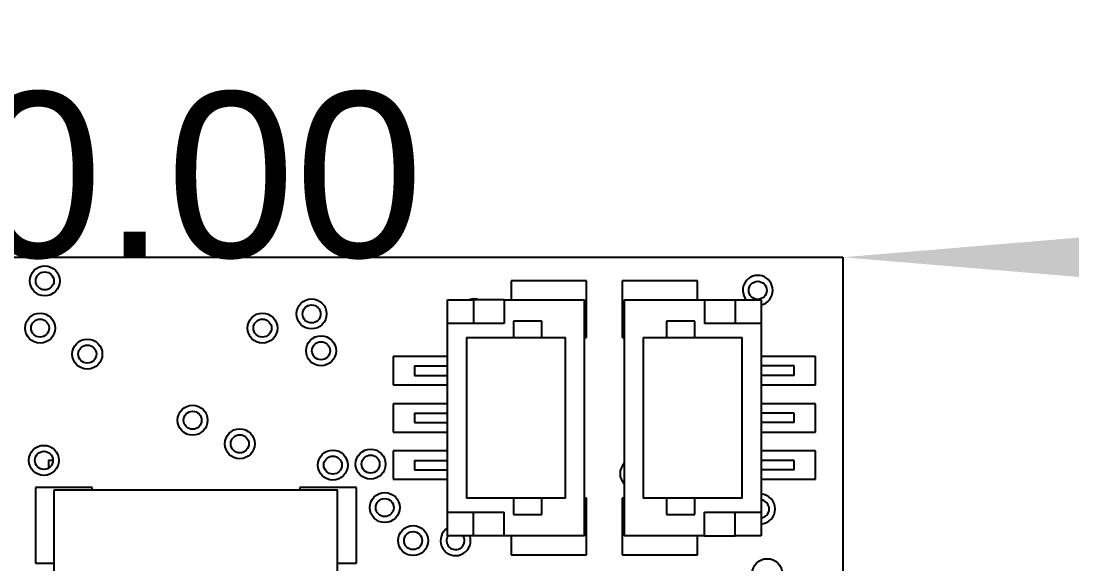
# Model space of a CAD drawing. Extents: x 68 to 194, y 85 to 140.
# Drawn here: x 91.38 to 113.78, y 116.46 to 127.95 of the extents above; entities that cross this region are included whole.
import ezdxf
from ezdxf.enums import TextEntityAlignment as Align

# ---------------------------------------------------------------- set-up
doc = ezdxf.new("R2010")
doc.units = 0
doc.layers.get('0').update_dxf_attribs({"linetype": 'CONTINUOUS'})
doc.layers.add('Dimension', color=7, linetype='CONTINUOUS')
doc.layers.add('View004', color=7, linetype='CONTINUOUS')
doc.styles.get("Standard").update_dxf_attribs({"font": 'arial.ttf'})
doc.dimstyles.get("Standard").update_dxf_attribs({"dimscale": 0, "dimtxt": 2.5, "dimasz": 2.5, "dimexe": 1.25, "dimexo": 0.625, "dimtad": 1, "dimtxsty": 'STANDARD', "dimcen": 2.5, "dimazin": 3, "dimtfac": 1, "dimtmove": 0, "dimatfit": 3})

# ---------------------------------------------------------------- blocks, each defined once
blk = doc.blocks.new('*Dimension')
at = {"color": 0}
for points in [[(73.7833, 122.533), (73.7833, 123.367), (78.7833, 122.95)], [(113.783, 122.533), (113.783, 123.367), (108.783, 122.95)]]:
    blk.add_solid(points, dxfattribs=at)
at = {"layer": 'Dimension'}
for p, q in [((78.7833, 122.95), (78.7833, 122.95)), ((78.7833, 122.95), (108.783, 122.95)), ((108.783, 122.95), (108.783, 122.95))]:
    blk.add_line(p, q, dxfattribs=at)
blk.add_text('30.00', height=3.5, dxfattribs=at).set_placement((93.7833, 122.95), align=Align.CENTER)

msp = doc.modelspace()

# ---------------------------------------------------------------- linework, layer by layer
at = {"layer": 'View004'}
for p, q in [((78.7833, 122.95), (108.783, 122.95)), ((78.7833, 122.95), (108.783, 122.95)), ((108.783, 122.95), (108.783, 92.95)), ((108.783, 122.95), (108.783, 92.95)), ((103.358, 122.45), (101.758, 122.45)), ((101.758, 122.45), (101.758, 122.05)), ((103.358, 122.45), (101.758, 122.45)), ((101.758, 122.45), (101.758, 122.05)), ((103.358, 121.25), (103.358, 122.45)), ((103.358, 121.25), (103.358, 122.45)), ((105.708, 122.45), (104.108, 122.45)), ((104.108, 122.45), (104.108, 121.25)), ((105.708, 122.45), (104.108, 122.45)), ((104.108, 122.45), (104.108, 121.25)), ((105.708, 122.05), (105.708, 122.45)), ((105.708, 122.05), (105.708, 122.45)), ((100.413, 121.55), (100.413, 122.05)), ((100.413, 122.05), (100.963, 122.05)), ((100.413, 121.55), (100.413, 122.05)), ((100.413, 122.05), (100.963, 122.05)), ((101.613, 122.05), (100.963, 122.05)), ((100.963, 122.05), (100.963, 121.55)), ((101.613, 122.05), (100.963, 122.05)), ((100.963, 122.05), (100.963, 121.55)), ((101.613, 122.05), (103.313, 122.05)), ((101.613, 122.05), (101.613, 121.55)), ((101.613, 122.05), (103.313, 122.05)), ((101.613, 122.05), (101.613, 121.55)), ((103.313, 117.05), (103.313, 122.05)), ((103.313, 117.05), (103.313, 122.05)), ((104.153, 122.05), (104.153, 117.05)), ((104.153, 122.05), (105.853, 122.05)), ((104.153, 122.05), (104.153, 117.05)), ((104.153, 122.05), (105.853, 122.05)), ((105.853, 122.05), (106.503, 122.05)), ((105.853, 122.05), (105.853, 121.55)), ((105.853, 122.05), (106.503, 122.05)), ((105.853, 122.05), (105.853, 121.55)), ((106.503, 122.05), (107.053, 122.05)), ((106.503, 122.05), (106.503, 121.55)), ((106.503, 122.05), (107.053, 122.05)), ((106.503, 122.05), (106.503, 121.55)), ((107.053, 122.05), (107.053, 121.55)), ((107.053, 122.05), (107.053, 121.55)), ((100.413, 117.55), (100.413, 121.55)), ((101.613, 121.55), (100.413, 121.55)), ((100.413, 117.55), (100.413, 121.55)), ((101.613, 121.55), (100.413, 121.55)), ((102.413, 121.6), (101.813, 121.6)), ((101.813, 121.6), (101.813, 121.25)), ((102.413, 121.6), (101.813, 121.6)), ((101.813, 121.6), (101.813, 121.25)), ((102.413, 121.25), (102.413, 121.6)), ((102.413, 121.25), (102.413, 121.6)), ((105.653, 121.6), (105.053, 121.6)), ((105.053, 121.6), (105.053, 121.25)), ((105.653, 121.6), (105.053, 121.6)), ((105.053, 121.6), (105.053, 121.25)), ((105.653, 121.25), (105.653, 121.6)), ((105.653, 121.25), (105.653, 121.6)), ((107.053, 121.55), (105.853, 121.55)), ((107.053, 121.55), (105.853, 121.55)), ((107.053, 121.55), (107.053, 117.55)), ((107.053, 121.55), (107.053, 117.55)), ((100.813, 121.25), (101.813, 121.25)), ((100.813, 121.25), (100.813, 117.85)), ((100.813, 121.25), (101.813, 121.25)), ((100.813, 121.25), (100.813, 117.85)), ((101.813, 121.25), (102.413, 121.25)), ((101.813, 121.25), (102.413, 121.25)), ((102.413, 121.25), (102.913, 121.25)), ((102.413, 121.25), (102.913, 121.25)), ((102.913, 117.85), (102.913, 121.25)), ((102.913, 117.85), (102.913, 121.25)), ((103.313, 121.25), (103.358, 121.25)), ((103.313, 121.25), (103.358, 121.25)), ((104.108, 121.25), (104.153, 121.25)), ((104.108, 121.25), (104.153, 121.25)), ((104.553, 121.25), (105.053, 121.25)), ((104.553, 121.25), (104.553, 117.85)), ((104.553, 121.25), (105.053, 121.25)), ((104.553, 121.25), (104.553, 117.85)), ((105.053, 121.25), (105.653, 121.25)), ((105.053, 121.25), (105.653, 121.25)), ((105.653, 121.25), (106.653, 121.25)), ((105.653, 121.25), (106.653, 121.25)), ((106.653, 117.85), (106.653, 121.25)), ((106.653, 117.85), (106.653, 121.25)), ((100.413, 120.85), (99.2583, 120.85)), ((99.2583, 120.85), (99.2583, 120.25)), ((100.413, 120.85), (99.2583, 120.85)), ((99.2583, 120.85), (99.2583, 120.25)), ((108.208, 120.85), (107.053, 120.85)), ((108.208, 120.85), (107.053, 120.85)), ((108.208, 120.25), (108.208, 120.85)), ((108.208, 120.25), (108.208, 120.85)), ((99.7133, 120.65), (100.413, 120.65)), ((99.7133, 120.65), (99.7133, 120.45)), ((99.7133, 120.65), (100.413, 120.65)), ((99.7133, 120.65), (99.7133, 120.45)), ((107.753, 120.65), (107.053, 120.65)), ((107.753, 120.65), (107.053, 120.65)), ((107.753, 120.45), (107.753, 120.65)), ((107.753, 120.45), (107.753, 120.65)), ((99.7133, 120.45), (100.413, 120.45)), ((99.7133, 120.45), (100.413, 120.45)), ((107.753, 120.45), (107.053, 120.45)), ((107.753, 120.45), (107.053, 120.45)), ((99.2583, 120.25), (100.413, 120.25)), ((99.2583, 120.25), (100.413, 120.25)), ((107.053, 120.25), (108.208, 120.25)), ((107.053, 120.25), (108.208, 120.25)), ((100.413, 119.85), (99.2583, 119.85)), ((99.2583, 119.85), (99.2583, 119.25)), ((100.413, 119.85), (99.2583, 119.85)), ((99.2583, 119.85), (99.2583, 119.25)), ((108.208, 119.85), (107.053, 119.85)), ((108.208, 119.85), (107.053, 119.85)), ((108.208, 119.25), (108.208, 119.85)), ((108.208, 119.25), (108.208, 119.85)), ((99.7133, 119.65), (100.413, 119.65)), ((99.7133, 119.65), (99.7133, 119.45)), ((99.7133, 119.65), (100.413, 119.65)), ((99.7133, 119.65), (99.7133, 119.45)), ((107.753, 119.65), (107.053, 119.65)), ((107.753, 119.65), (107.053, 119.65)), ((107.753, 119.45), (107.753, 119.65)), ((107.753, 119.45), (107.753, 119.65)), ((99.7133, 119.45), (100.413, 119.45)), ((99.7133, 119.45), (100.413, 119.45)), ((107.753, 119.45), (107.053, 119.45)), ((107.753, 119.45), (107.053, 119.45)), ((99.2583, 119.25), (100.413, 119.25)), ((99.2583, 119.25), (100.413, 119.25)), ((107.053, 119.25), (108.208, 119.25)), ((107.053, 119.25), (108.208, 119.25)), ((100.413, 118.85), (99.2583, 118.85)), ((99.2583, 118.85), (99.2583, 118.25)), ((100.413, 118.85), (99.2583, 118.85)), ((99.2583, 118.85), (99.2583, 118.25)), ((108.208, 118.85), (107.053, 118.85)), ((108.208, 118.85), (107.053, 118.85)), ((108.208, 118.25), (108.208, 118.85)), ((108.208, 118.25), (108.208, 118.85)), ((92.0548, 118.65), (91.9633, 118.65)), ((91.9633, 118.65), (91.9633, 118.487)), ((92.0548, 118.65), (91.9633, 118.65)), ((91.9633, 118.65), (91.9633, 118.487)), ((99.7133, 118.65), (100.413, 118.65)), ((99.7133, 118.65), (99.7133, 118.45)), ((99.7133, 118.65), (100.413, 118.65)), ((99.7133, 118.65), (99.7133, 118.45)), ((107.753, 118.65), (107.053, 118.65)), ((107.753, 118.65), (107.053, 118.65)), ((107.753, 118.45), (107.753, 118.65)), ((107.753, 118.45), (107.753, 118.65)), ((99.7133, 118.45), (100.413, 118.45)), ((99.7133, 118.45), (100.413, 118.45)), ((107.753, 118.45), (107.053, 118.45)), ((107.753, 118.45), (107.053, 118.45)), ((91.6833, 118.075), (91.6833, 116.475)), ((92.8833, 118.075), (91.6833, 118.075)), ((91.6833, 118.075), (91.6833, 116.475)), ((92.8833, 118.075), (91.6833, 118.075)), ((92.8833, 118.025), (92.8833, 118.075)), ((92.8833, 118.025), (92.8833, 118.075)), ((97.2833, 118.075), (97.2833, 118.025)), ((98.4833, 118.075), (97.2833, 118.075)), ((97.2833, 118.075), (97.2833, 118.025)), ((98.4833, 118.075), (97.2833, 118.075)), ((98.4833, 116.475), (98.4833, 118.075)), ((98.4833, 116.475), (98.4833, 118.075)), ((99.2583, 118.25), (100.413, 118.25)), ((99.2583, 118.25), (100.413, 118.25)), ((107.053, 118.25), (108.208, 118.25)), ((107.053, 118.25), (108.208, 118.25)), ((92.0833, 118.025), (98.0833, 118.025)), ((92.0833, 114.974), (92.0833, 118.025)), ((92.0833, 118.025), (98.0833, 118.025)), ((92.0833, 114.974), (92.0833, 118.025)), ((98.0833, 114.974), (98.0833, 118.025)), ((98.0833, 114.974), (98.0833, 118.025)), ((101.813, 117.85), (100.813, 117.85)), ((101.813, 117.85), (100.813, 117.85)), ((101.813, 117.85), (101.813, 117.5)), ((102.413, 117.85), (101.813, 117.85)), ((101.813, 117.85), (101.813, 117.5)), ((102.413, 117.85), (101.813, 117.85)), ((102.413, 117.5), (102.413, 117.85)), ((102.913, 117.85), (102.413, 117.85)), ((102.413, 117.5), (102.413, 117.85)), ((102.913, 117.85), (102.413, 117.85)), ((103.358, 117.85), (103.313, 117.85)), ((103.358, 117.85), (103.313, 117.85)), ((103.358, 116.65), (103.358, 117.85)), ((103.358, 116.65), (103.358, 117.85)), ((104.153, 117.85), (104.108, 117.85)), ((104.108, 117.85), (104.108, 116.65)), ((104.153, 117.85), (104.108, 117.85)), ((104.108, 117.85), (104.108, 116.65)), ((105.053, 117.85), (104.553, 117.85)), ((105.053, 117.85), (104.553, 117.85)), ((105.053, 117.85), (105.053, 117.5)), ((105.653, 117.85), (105.053, 117.85)), ((105.053, 117.85), (105.053, 117.5)), ((105.653, 117.85), (105.053, 117.85)), ((105.653, 117.5), (105.653, 117.85)), ((106.653, 117.85), (105.653, 117.85)), ((105.653, 117.5), (105.653, 117.85)), ((106.653, 117.85), (105.653, 117.85)), ((100.413, 117.05), (100.413, 117.55)), ((100.413, 117.55), (101.613, 117.55)), ((100.413, 117.05), (100.413, 117.55)), ((100.413, 117.55), (101.613, 117.55)), ((100.963, 117.05), (100.963, 117.55)), ((100.963, 117.05), (100.963, 117.55)), ((101.613, 117.05), (101.613, 117.55)), ((101.613, 117.05), (101.613, 117.55)), ((101.813, 117.5), (102.413, 117.5)), ((101.813, 117.5), (102.413, 117.5)), ((105.053, 117.5), (105.653, 117.5)), ((105.053, 117.5), (105.653, 117.5)), ((105.853, 117.55), (107.053, 117.55)), ((105.853, 117.05), (105.853, 117.55)), ((105.853, 117.55), (107.053, 117.55)), ((105.853, 117.05), (105.853, 117.55)), ((106.503, 117.05), (106.503, 117.55)), ((106.503, 117.05), (106.503, 117.55)), ((107.053, 117.55), (107.053, 117.05)), ((107.053, 117.55), (107.053, 117.05)), ((100.963, 117.05), (100.413, 117.05)), ((100.963, 117.05), (100.413, 117.05)), ((101.613, 117.05), (100.963, 117.05)), ((101.613, 117.05), (100.963, 117.05)), ((103.313, 117.05), (101.613, 117.05)), ((103.313, 117.05), (101.613, 117.05)), ((101.758, 117.05), (101.758, 116.65)), ((101.758, 117.05), (101.758, 116.65)), ((105.853, 117.05), (104.153, 117.05)), ((105.853, 117.05), (104.153, 117.05)), ((105.708, 116.65), (105.708, 117.05)), ((105.708, 116.65), (105.708, 117.05)), ((105.853, 117.05), (106.503, 117.05)), ((105.853, 117.05), (106.503, 117.05)), ((107.053, 117.05), (106.503, 117.05)), ((107.053, 117.05), (106.503, 117.05)), ((101.758, 116.65), (103.358, 116.65)), ((101.758, 116.65), (103.358, 116.65)), ((104.108, 116.65), (105.708, 116.65)), ((104.108, 116.65), (105.708, 116.65)), ((91.6833, 116.475), (92.0833, 116.475)), ((91.6833, 116.475), (92.0833, 116.475)), ((98.0833, 116.475), (98.4833, 116.475)), ((98.0833, 116.475), (98.4833, 116.475))]:
    msp.add_line(p, q, dxfattribs=at)
for centre, radius in [((91.8833, 122.45), 0.3175), ((91.8833, 122.45), 0.3175), ((91.8833, 122.45), 0.1915), ((91.8833, 122.45), 0.1915), ((106.983, 122.25), 0.1915), ((106.983, 122.25), 0.1915), ((97.5333, 121.75), 0.3175), ((97.5333, 121.75), 0.3175), ((97.5333, 121.75), 0.1915), ((97.5333, 121.75), 0.1915), ((91.7833, 121.45), 0.3175), ((91.7833, 121.45), 0.3175), ((91.7833, 121.45), 0.1915), ((91.7833, 121.45), 0.1915), ((96.4933, 121.45), 0.3175), ((96.4933, 121.45), 0.3175), ((96.4933, 121.45), 0.1915), ((96.4933, 121.45), 0.1915), ((92.7833, 120.9), 0.3175), ((92.7833, 120.9), 0.3175), ((97.7333, 120.97), 0.3175), ((97.7333, 120.97), 0.3175), ((92.7833, 120.9), 0.1915), ((92.7833, 120.9), 0.1915), ((97.7333, 120.97), 0.1915), ((97.7333, 120.97), 0.1915), ((95.0133, 119.5), 0.3175), ((95.0133, 119.5), 0.3175), ((95.0133, 119.5), 0.1915), ((95.0133, 119.5), 0.1915), ((96.0133, 119), 0.3175), ((96.0133, 119), 0.3175), ((96.0133, 119), 0.1915), ((96.0133, 119), 0.1915), ((91.8633, 118.65), 0.3175), ((91.8633, 118.65), 0.3175), ((91.8633, 118.65), 0.1915), ((91.8633, 118.65), 0.1915), ((97.9833, 118.55), 0.3175), ((97.9833, 118.55), 0.3175), ((97.9833, 118.55), 0.1915), ((97.9833, 118.55), 0.1915), ((98.7833, 118.57), 0.3175), ((98.7833, 118.57), 0.3175), ((98.7833, 118.57), 0.1915), ((98.7833, 118.57), 0.1915), ((99.0833, 117.65), 0.3175), ((99.0833, 117.65), 0.3175), ((99.0833, 117.65), 0.1915), ((99.0833, 117.65), 0.1915), ((99.6833, 116.95), 0.3175), ((99.6833, 116.95), 0.3175), ((99.6833, 116.95), 0.1915), ((99.6833, 116.95), 0.1915), ((107.183, 116.25), 0.3175), ((107.183, 116.25), 0.3175)]:
    msp.add_circle(centre, radius, dxfattribs=at)
for centre, radius, start, end in [((106.983, 122.25), 0.3175, 0, -140.956), ((106.983, 122.25), 0.3175, 0, -140.956), ((106.983, 122.25), 0.3175, -77.2632, 0), ((106.983, 122.25), 0.3175, -77.2632, 0), ((100.983, 121.75), 0.3175, 70.8883, 109.112), ((100.983, 121.75), 0.3175, 70.8883, 109.112), ((104.383, 118.37), 0.3175, 136.42, -136.42), ((104.383, 118.37), 0.3175, 136.42, -136.42), ((107.033, 117.62), 0.3175, 0, 86.3884), ((107.033, 117.62), 0.3175, 0, 86.3884), ((107.033, 117.62), 0.1915, 0, 84.0052), ((107.033, 117.62), 0.1915, 0, 84.0052), ((107.033, 117.62), 0.3175, -86.3884, 0), ((107.033, 117.62), 0.1915, -84.0052, 0), ((107.033, 117.62), 0.3175, -86.3884, 0), ((107.033, 117.62), 0.1915, -84.0052, 0), ((100.583, 116.95), 0.3175, 122.373, 0), ((100.583, 116.95), 0.3175, 122.373, 0), ((100.583, 116.95), 0.1915, 148.521, 0), ((100.583, 116.95), 0.1915, 148.521, 0), ((100.583, 116.95), 0.1915, 0, 31.4795), ((100.583, 116.95), 0.1915, 0, 31.4795), ((100.583, 116.95), 0.3175, 0, 18.3584), ((100.583, 116.95), 0.3175, 0, 18.3584)]:
    msp.add_arc(centre, radius, start, end, dxfattribs=at)

# ---------------------------------------------------------------- dimensions: what is measured, and where the dimension line sits
at = {"layer": 'Dimension'}
dim = msp.add_linear_dim(base=(93.7833, 122.95), p1=(78.7833, 122.95), p2=(108.783, 122.95), text='30.00', dimstyle='STANDARD', dxfattribs=at)
dim.commit()
dim.dimension.update_dxf_attribs({"geometry": '*Dimension', "text_midpoint": (93.7833, 127.95)})

doc.saveas('drawing.dxf')
